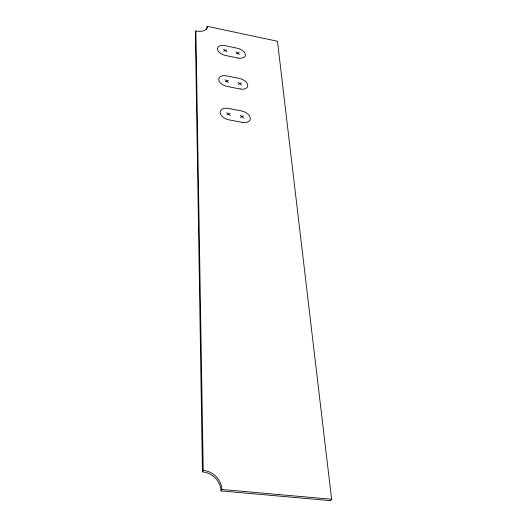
<?xml version="1.0" encoding="UTF-8"?>
<svg xmlns="http://www.w3.org/2000/svg" width="527" height="527" viewBox="0 0 527 527"><rect width="100%" height="100%" fill="white"/><g stroke="black" fill="none" stroke-linecap="round" stroke-linejoin="round"><path stroke-width="0.79" d="M195.873 30.948L195.385 32.562L202.447 471.849A19.064 17.035 36.3 0 1 221.011 490.92L330.567 500.65L331.615 499.273L277.472 41.271L207.315 26.35A12.009 6.732 18.3 0 1 195.873 30.948L203.218 470.374L202.447 471.849M207.315 26.35L206.821 27.951A11.989 6.739 18.2 0 1 206.643 29.268M221.011 490.92L221.834 489.478L331.615 499.273M240.378 117.462L243.566 115.815M226.933 114.912L230.18 113.265M238.204 84.425L241.28 82.95M225.26 81.85L228.389 80.381M236.195 53.78L239.159 52.456M223.712 51.198L226.729 49.881M236.063 51.817L239.298 54.419M223.613 49.228L226.841 51.844M238.066 82.311L241.425 85.064M225.154 79.735L228.507 82.495M240.226 115.182L243.724 118.101M226.814 112.626L230.306 115.551M203.218 470.374A19.11 17.048 36.2 0 1 221.834 489.478M242.361 122.383L228.863 119.833A8.748 5.441 20.2 0 1 220.128 112.521A8.748 5.441 20.2 0 1 228.263 108.41L241.59 110.966A8.709 5.402 20.8 0 1 250.312 118.265A8.709 5.402 20.8 0 1 242.361 122.383M240.108 89.004L227.111 86.435A8.425 5.033 19.8 0 1 218.712 79.531A8.425 5.033 19.8 0 1 226.551 75.855L239.39 78.431A8.386 5 20.4 0 1 247.776 85.315A8.386 5 20.4 0 1 240.108 89.004M238.013 58.056L225.484 55.48A8.122 4.671 19.5 0 1 217.401 48.945A8.122 4.671 19.5 0 1 224.97 45.651L237.348 48.234A8.089 4.644 20 0 1 245.424 54.749A8.089 4.644 20 0 1 238.013 58.056"/></g></svg>
